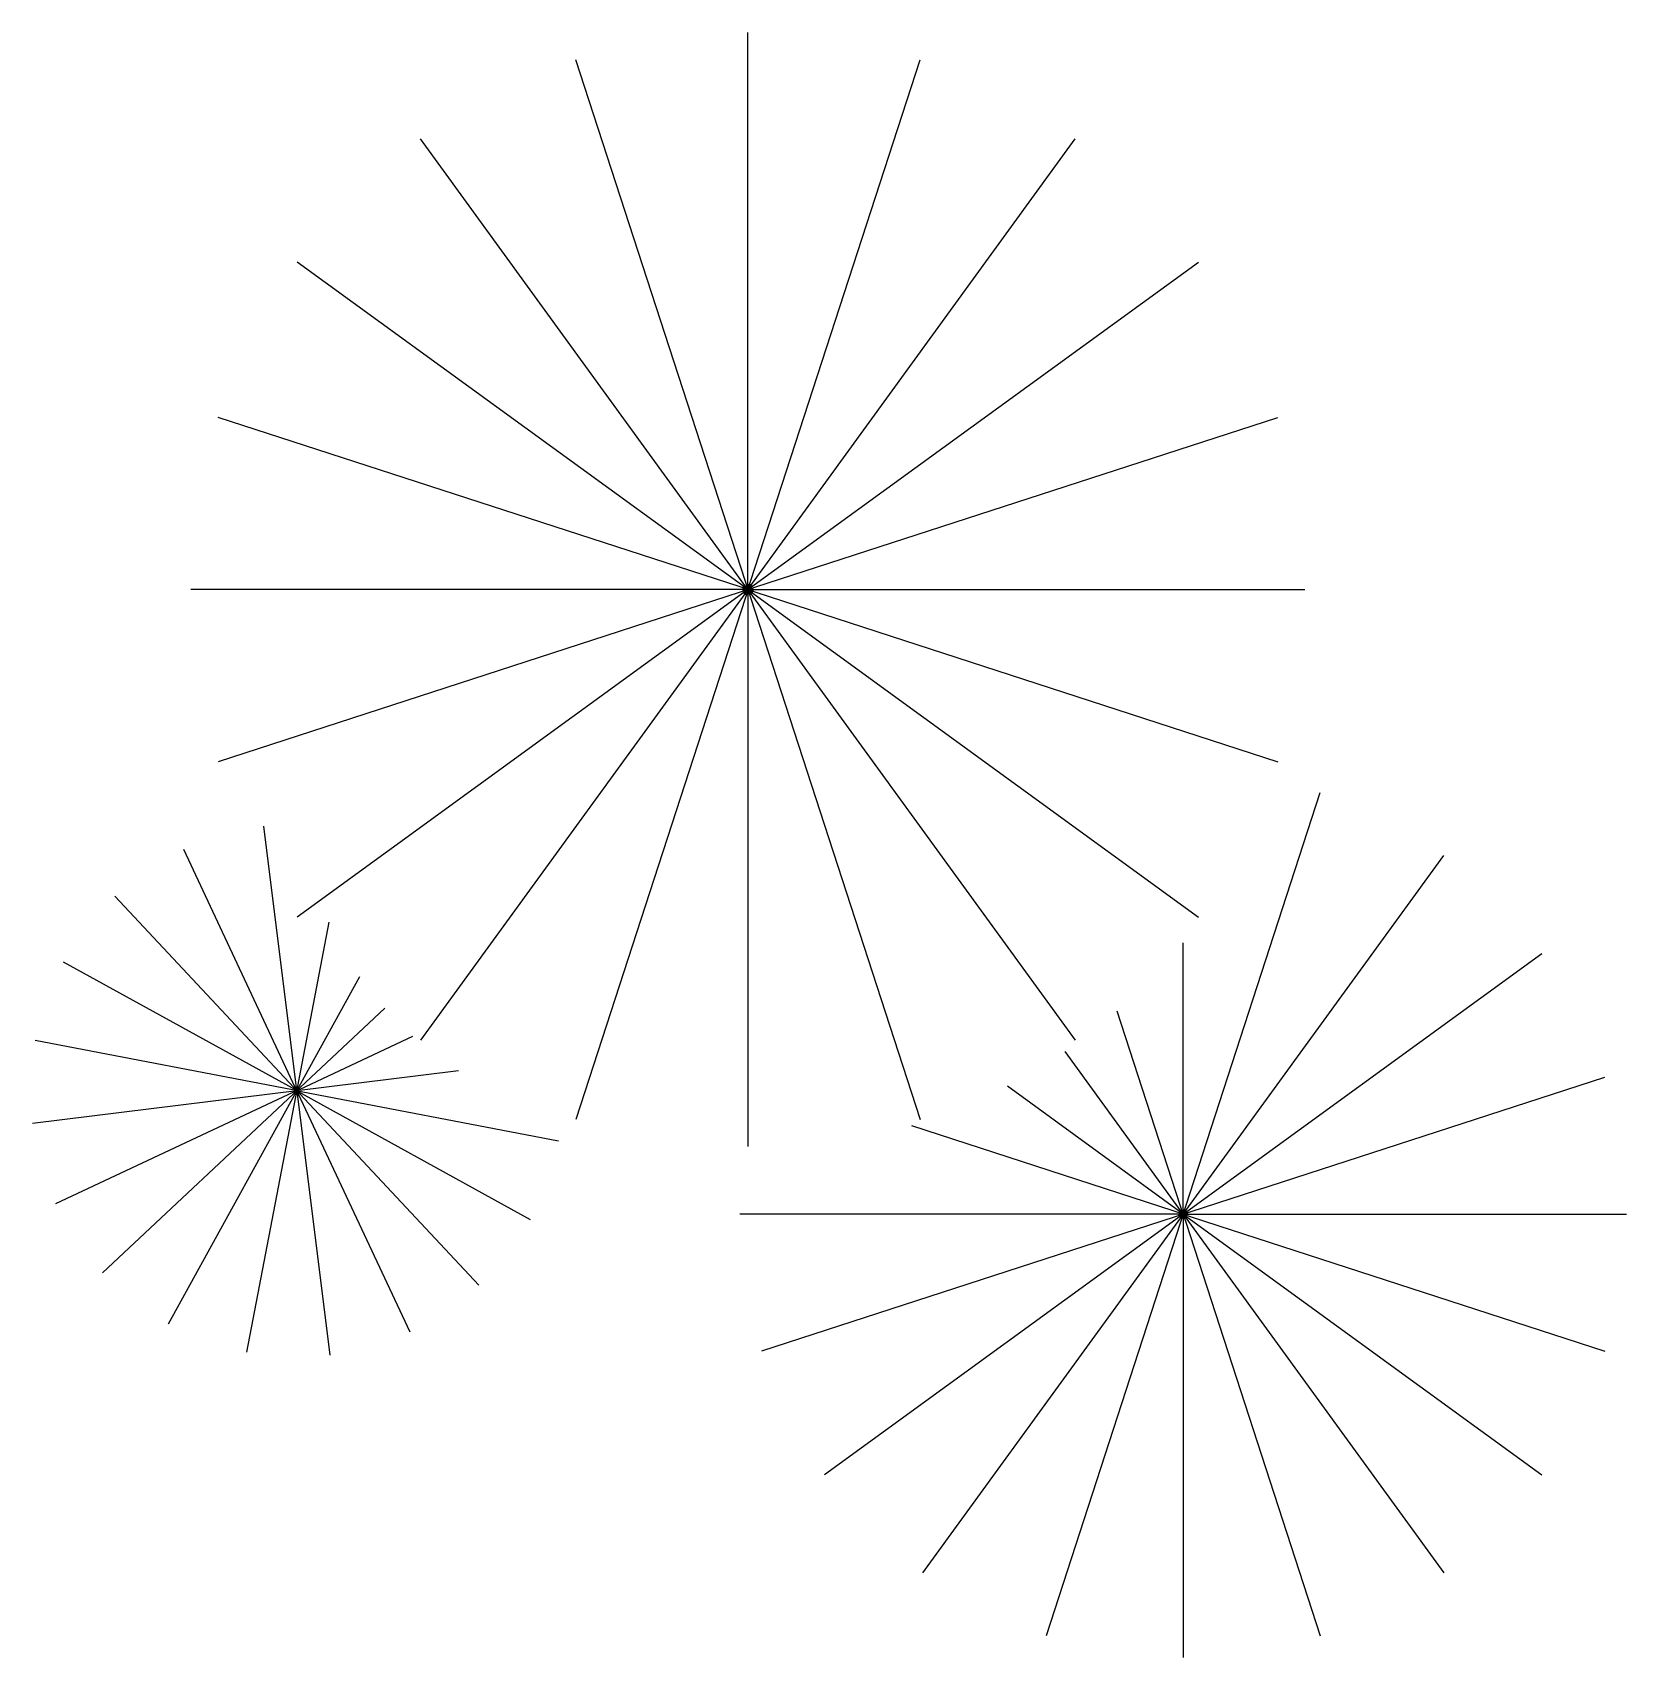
# Model space of a CAD drawing. Header units: millimetres. Extents: x 407.29 to 408.58, y 2597.74 to 2599.06.
import ezdxf

# ---------------------------------------------------------------- set-up
doc = ezdxf.new("R2010")
doc.units = ezdxf.units.MM
doc.header["$LTSCALE"] = 10
doc.layers.add('Vegetais', color=94, linetype='Continuous')

msp = doc.modelspace()

# ---------------------------------------------------------------- linework, layer by layer
at = {"layer": 'Vegetais'}
for p, q in [((407.8695, 2598.6031), (407.8695, 2599.0612)), ((407.8709, 2598.6033), (407.7293, 2599.039)), ((407.868, 2598.6033), (408.0096, 2599.039)), ((407.8722, 2598.6039), (407.6029, 2598.9746)), ((407.8668, 2598.6039), (408.136, 2598.9746)), ((407.8732, 2598.605), (407.5026, 2598.8743)), ((407.8657, 2598.605), (408.2364, 2598.8743)), ((407.8739, 2598.6063), (407.4382, 2598.7478)), ((407.8651, 2598.6063), (408.3008, 2598.7478)), ((407.8741, 2598.6077), (407.416, 2598.6077)), ((407.8739, 2598.6091), (407.4382, 2598.4675)), ((407.8732, 2598.6104), (407.5026, 2598.3411)), ((407.8722, 2598.6114), (407.6029, 2598.2408)), ((407.8709, 2598.6121), (407.7293, 2598.1764)), ((407.8649, 2598.6077), (408.323, 2598.6077)), ((407.8651, 2598.6091), (408.3008, 2598.4675)), ((407.8657, 2598.6104), (408.2364, 2598.3411)), ((407.8668, 2598.6114), (408.136, 2598.2408)), ((407.868, 2598.6121), (408.0096, 2598.1764)), ((407.8695, 2598.6123), (407.8695, 2598.1542)), ((408.2227, 2598.0958), (408.3354, 2598.4426)), ((407.5025, 2598.1976), (407.4753, 2598.415)), ((407.5031, 2598.1977), (407.4101, 2598.3961)), ((408.2217, 2598.0963), (408.436, 2598.3913)), ((407.5037, 2598.1981), (407.3539, 2598.3581)), ((407.5018, 2598.1976), (407.5285, 2598.3369)), ((408.2238, 2598.0956), (408.2238, 2598.3201)), ((407.5041, 2598.1987), (407.3123, 2598.3045)), ((408.2208, 2598.0971), (408.5158, 2598.3114)), ((407.5011, 2598.1978), (407.5535, 2598.2928)), ((407.5006, 2598.1982), (407.5739, 2598.2669)), ((408.225, 2598.0958), (408.1701, 2598.2645)), ((407.5044, 2598.1993), (407.2892, 2598.2407)), ((407.5002, 2598.1988), (407.5967, 2598.2441)), ((408.226, 2598.0963), (408.1277, 2598.2316)), ((407.5, 2598.1995), (407.6338, 2598.2162)), ((408.2203, 2598.0981), (408.5671, 2598.2108)), ((407.5044, 2598.2), (407.287, 2598.1729)), ((407.5042, 2598.2007), (407.3058, 2598.1077)), ((407.5038, 2598.2013), (407.3439, 2598.0515)), ((407.5033, 2598.2017), (407.3974, 2598.0098)), ((407.5026, 2598.2019), (407.4613, 2597.9868)), ((407.5, 2598.2002), (407.7152, 2598.1588)), ((407.5002, 2598.2008), (407.6921, 2598.095)), ((407.5007, 2598.2014), (407.6504, 2598.0415)), ((407.5012, 2598.2018), (407.5943, 2598.0034)), ((407.5019, 2598.2019), (407.5291, 2597.9845)), ((408.2268, 2598.0971), (408.0807, 2598.2033)), ((408.2273, 2598.0981), (408.0028, 2598.1711)), ((408.226, 2598.1023), (408.0117, 2597.8072)), ((408.225, 2598.1028), (408.1123, 2597.756)), ((408.2217, 2598.1023), (408.436, 2597.8072)), ((408.2227, 2598.1028), (408.3354, 2597.756)), ((408.2238, 2598.103), (408.2238, 2597.7383)), ((408.2275, 2598.0993), (407.8629, 2598.0993)), ((408.2273, 2598.1004), (407.8805, 2597.9877)), ((408.2268, 2598.1014), (407.9318, 2597.8871)), ((408.2201, 2598.0993), (408.5848, 2598.0993)), ((408.2203, 2598.1004), (408.5671, 2597.9877)), ((408.2208, 2598.1014), (408.5158, 2597.8871))]:
    msp.add_line(p, q, dxfattribs=at)

doc.saveas('drawing.dxf')
